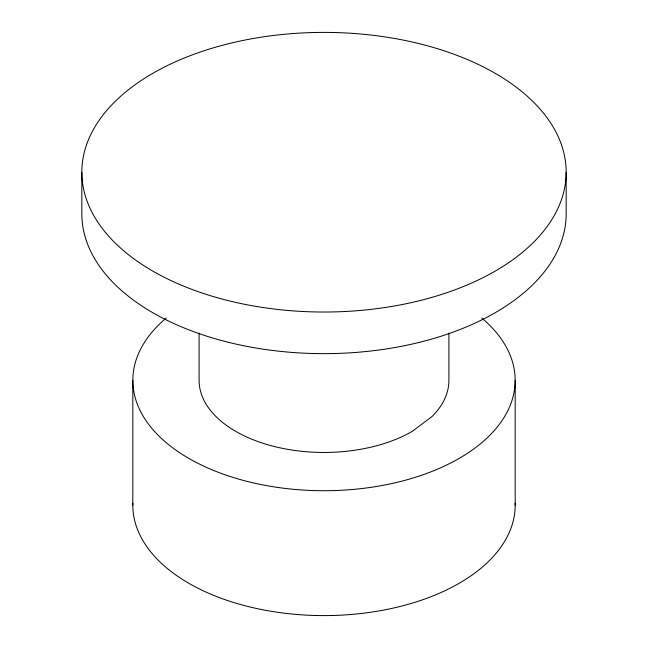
<?xml version="1.0" encoding="UTF-8"?>
<svg xmlns="http://www.w3.org/2000/svg" width="648" height="648" viewBox="0 0 648 648"><rect width="100%" height="100%" fill="white"/><g stroke="black" fill="none" stroke-linecap="round" stroke-linejoin="round"><path stroke-width="0.97" d="M566.166 172.214A242.166 139.814 0 0 1 202.921 293.293A242.166 139.814 0 0 1 202.921 51.127A242.166 139.814 0 0 1 566.166 172.214L566.166 213.84A242.166 139.814 0 0 1 324 353.646A242.166 139.814 0 0 1 81.834 213.84L81.834 172.214M515.184 380.344L515.184 505.221M448.902 332.918L448.902 380.344A124.902 72.114 0 0 1 432.167 416.397L412.322 431.333A124.902 72.114 0 0 1 276.202 446.966A124.902 72.114 0 0 1 199.098 380.344L199.098 332.918M132.816 380.344L132.816 505.221M481.885 318.103A191.184 110.379 0 0 1 450.538 463.085A191.184 110.379 0 0 1 197.462 463.085A191.184 110.379 0 0 1 166.115 318.103M515.152 503.245A191.184 110.379 0 0 1 324 615.6A191.184 110.379 0 0 1 132.848 503.245"/></g></svg>
